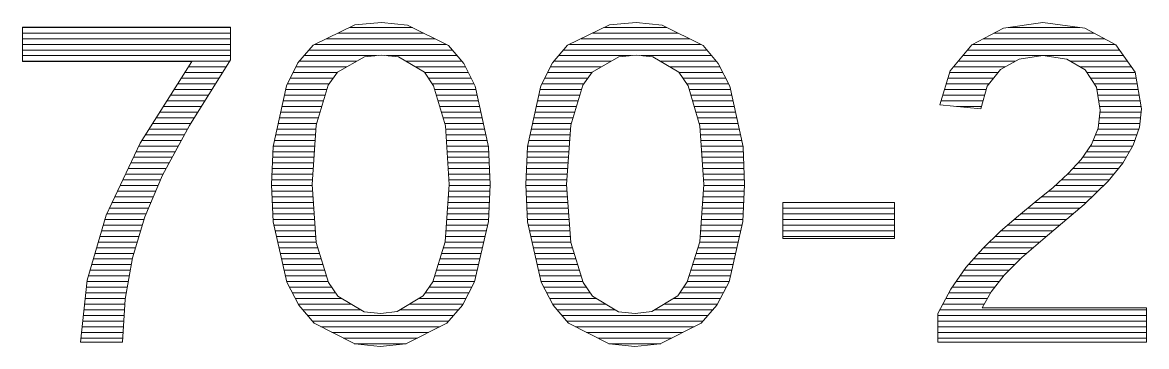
# Model space of a CAD drawing. Header units: millimetres. Extents: x 20 to 410, y 10 to 287.
# Drawn here: x 275.11 to 287.05, y 54.22 to 57.66 of the extents above; entities that cross this region are included whole.
import ezdxf

# ---------------------------------------------------------------- set-up
doc = ezdxf.new("R2010")
doc.units = ezdxf.units.MM
doc.layers.add('TEXT', color=7, linetype='Continuous', lineweight=13)

msp = doc.modelspace()

# ---------------------------------------------------------------- linework, layer by layer
at = {"layer": 'TEXT', "lineweight": 13}
for p, q in [((275.114, 57.612), (277.324, 57.612)), ((275.114, 57.552), (277.324, 57.552)), ((278.468, 57.552), (279.375, 57.552)), ((278.592, 57.612), (279.255, 57.612)), ((281.171, 57.552), (282.078, 57.552)), ((281.295, 57.612), (281.958, 57.612)), ((285.432, 57.552), (286.495, 57.552)), ((285.582, 57.612), (286.343, 57.612)), ((275.114, 57.492), (277.324, 57.492)), ((275.114, 57.432), (277.324, 57.432)), ((278.22, 57.432), (279.616, 57.432)), ((278.344, 57.492), (279.495, 57.492)), ((280.923, 57.432), (282.319, 57.432)), ((281.047, 57.492), (282.199, 57.492)), ((285.207, 57.432), (286.716, 57.432)), ((285.32, 57.492), (286.606, 57.492)), ((275.114, 57.372), (277.324, 57.372)), ((275.114, 57.312), (277.324, 57.312)), ((278.105, 57.312), (278.874, 57.312)), ((278.157, 57.372), (279.68, 57.372)), ((278.98, 57.312), (279.731, 57.312)), ((280.808, 57.312), (281.577, 57.312)), ((280.86, 57.372), (282.384, 57.372)), ((281.683, 57.312), (282.434, 57.312)), ((285.101, 57.312), (285.947, 57.312)), ((285.151, 57.372), (286.766, 57.372)), ((285.955, 57.312), (286.808, 57.312)), ((275.114, 57.252), (277.314, 57.252)), ((276.874, 57.192), (277.276, 57.192)), ((278.017, 57.192), (278.558, 57.192)), ((278.054, 57.252), (278.664, 57.252)), ((279.184, 57.252), (279.781, 57.252)), ((279.285, 57.192), (279.819, 57.192)), ((280.72, 57.192), (281.261, 57.192)), ((280.757, 57.252), (281.367, 57.252)), ((281.887, 57.252), (282.485, 57.252)), ((281.988, 57.192), (282.522, 57.192)), ((285.001, 57.192), (285.55, 57.192)), ((285.051, 57.252), (285.659, 57.252)), ((286.245, 57.252), (286.851, 57.252)), ((286.346, 57.192), (286.893, 57.192)), ((276.798, 57.072), (277.201, 57.072)), ((276.836, 57.132), (277.239, 57.132)), ((277.956, 57.072), (278.415, 57.072)), ((277.987, 57.132), (278.457, 57.132)), ((279.384, 57.132), (279.849, 57.132)), ((279.425, 57.072), (279.88, 57.072)), ((280.659, 57.072), (281.118, 57.072)), ((280.69, 57.132), (281.161, 57.132)), ((282.087, 57.132), (282.553, 57.132)), ((282.128, 57.072), (282.583, 57.072)), ((284.942, 57.072), (285.428, 57.072)), ((284.96, 57.132), (285.475, 57.132)), ((286.418, 57.132), (286.933, 57.132)), ((286.458, 57.072), (286.943, 57.072)), ((276.723, 56.952), (277.126, 56.952)), ((276.761, 57.012), (277.164, 57.012)), ((277.907, 56.952), (278.348, 56.952)), ((277.925, 57.012), (278.372, 57.012)), ((279.466, 57.012), (279.91, 57.012)), ((279.491, 56.952), (279.93, 56.952)), ((280.61, 56.952), (281.051, 56.952)), ((280.629, 57.012), (281.075, 57.012)), ((282.169, 57.012), (282.613, 57.012)), ((282.195, 56.952), (282.634, 56.952)), ((284.906, 56.952), (285.351, 56.952)), ((284.924, 57.012), (285.381, 57.012)), ((286.498, 57.012), (286.954, 57.012)), ((286.525, 56.952), (286.964, 56.952)), ((276.648, 56.832), (277.051, 56.832)), ((276.686, 56.892), (277.088, 56.892)), ((277.881, 56.832), (278.311, 56.832)), ((277.894, 56.892), (278.329, 56.892)), ((279.509, 56.892), (279.944, 56.892)), ((279.527, 56.832), (279.957, 56.832)), ((280.584, 56.832), (281.014, 56.832)), ((280.597, 56.892), (281.033, 56.892)), ((282.212, 56.892), (282.647, 56.892)), ((282.23, 56.832), (282.66, 56.832)), ((284.869, 56.832), (285.317, 56.832)), ((284.888, 56.892), (285.334, 56.892)), ((286.535, 56.892), (286.975, 56.892)), ((286.544, 56.832), (286.985, 56.832)), ((276.573, 56.712), (276.976, 56.712)), ((276.61, 56.772), (277.013, 56.772)), ((277.855, 56.712), (278.275, 56.712)), ((277.868, 56.772), (278.293, 56.772)), ((279.545, 56.772), (279.97, 56.772)), ((279.562, 56.712), (279.983, 56.712)), ((280.558, 56.712), (280.978, 56.712)), ((280.571, 56.772), (280.996, 56.772)), ((282.248, 56.772), (282.673, 56.772)), ((282.266, 56.712), (282.686, 56.712)), ((285.035, 56.772), (285.3, 56.772)), ((286.554, 56.772), (286.996, 56.772)), ((286.558, 56.712), (286.996, 56.712)), ((276.497, 56.592), (276.901, 56.592)), ((276.535, 56.652), (276.938, 56.652)), ((277.828, 56.592), (278.238, 56.592)), ((277.841, 56.652), (278.256, 56.652)), ((279.58, 56.652), (279.996, 56.652)), ((279.598, 56.592), (280.009, 56.592)), ((280.532, 56.592), (280.941, 56.592)), ((280.545, 56.652), (280.96, 56.652)), ((282.283, 56.652), (282.699, 56.652)), ((282.301, 56.592), (282.712, 56.592)), ((286.543, 56.592), (286.982, 56.592)), ((286.551, 56.652), (286.989, 56.652)), ((276.422, 56.472), (276.834, 56.472)), ((276.46, 56.532), (276.866, 56.532)), ((277.802, 56.472), (278.226, 56.472)), ((277.815, 56.532), (278.23, 56.532)), ((279.608, 56.532), (280.022, 56.532)), ((279.612, 56.472), (280.035, 56.472)), ((280.506, 56.472), (280.929, 56.472)), ((280.519, 56.532), (280.933, 56.532)), ((282.311, 56.532), (282.725, 56.532)), ((282.315, 56.472), (282.739, 56.472)), ((286.509, 56.472), (286.949, 56.472)), ((286.534, 56.532), (286.97, 56.532)), ((276.351, 56.352), (276.768, 56.352)), ((276.385, 56.412), (276.801, 56.412)), ((277.776, 56.352), (278.218, 56.352)), ((277.789, 56.412), (278.222, 56.412)), ((279.616, 56.412), (280.048, 56.412)), ((279.62, 56.352), (280.062, 56.352)), ((280.479, 56.352), (280.921, 56.352)), ((280.492, 56.412), (280.925, 56.412)), ((282.319, 56.412), (282.752, 56.412)), ((282.323, 56.352), (282.765, 56.352)), ((286.456, 56.352), (286.905, 56.352)), ((286.485, 56.412), (286.928, 56.412)), ((276.294, 56.232), (276.703, 56.232)), ((276.323, 56.292), (276.736, 56.292)), ((277.77, 56.232), (278.209, 56.232)), ((277.773, 56.292), (278.213, 56.292)), ((279.624, 56.292), (280.066, 56.292)), ((279.628, 56.232), (280.068, 56.232)), ((280.473, 56.232), (280.913, 56.232)), ((280.476, 56.292), (280.917, 56.292)), ((282.327, 56.292), (282.769, 56.292)), ((282.331, 56.232), (282.772, 56.232)), ((286.374, 56.232), (286.836, 56.232)), ((286.415, 56.292), (286.871, 56.292)), ((276.237, 56.112), (276.638, 56.112)), ((276.266, 56.172), (276.671, 56.172)), ((277.765, 56.112), (278.201, 56.112)), ((277.768, 56.172), (278.205, 56.172)), ((279.632, 56.172), (280.071, 56.172)), ((279.636, 56.112), (280.074, 56.112)), ((280.468, 56.112), (280.904, 56.112)), ((280.471, 56.172), (280.909, 56.172)), ((282.335, 56.172), (282.774, 56.172)), ((282.339, 56.112), (282.777, 56.112)), ((286.269, 56.112), (286.754, 56.112)), ((286.324, 56.172), (286.801, 56.172)), ((276.18, 55.992), (276.579, 55.992)), ((276.209, 56.052), (276.606, 56.052)), ((277.76, 55.992), (278.193, 55.992)), ((277.762, 56.052), (278.197, 56.052)), ((279.64, 56.052), (280.076, 56.052)), ((279.644, 55.992), (280.079, 55.992)), ((280.463, 55.992), (280.896, 55.992)), ((280.466, 56.052), (280.9, 56.052)), ((282.343, 56.052), (282.779, 56.052)), ((282.347, 55.992), (282.782, 55.992)), ((286.147, 55.992), (286.658, 55.992)), ((286.213, 56.052), (286.706, 56.052)), ((276.151, 55.932), (276.554, 55.932)), ((277.758, 55.932), (278.191, 55.932)), ((279.647, 55.932), (280.081, 55.932)), ((280.461, 55.932), (280.894, 55.932)), ((282.35, 55.932), (282.784, 55.932)), ((286.081, 55.932), (286.599, 55.932)), ((276.094, 55.812), (276.504, 55.812)), ((276.123, 55.872), (276.529, 55.872)), ((277.761, 55.872), (278.195, 55.872)), ((277.764, 55.812), (278.199, 55.812)), ((279.638, 55.812), (280.075, 55.812)), ((279.642, 55.872), (280.078, 55.872)), ((280.464, 55.872), (280.898, 55.872)), ((280.467, 55.812), (280.902, 55.812)), ((282.341, 55.812), (282.778, 55.812)), ((282.345, 55.872), (282.781, 55.872)), ((285.937, 55.812), (286.474, 55.812)), ((286.01, 55.872), (286.537, 55.872)), ((276.037, 55.692), (276.453, 55.692)), ((276.066, 55.752), (276.478, 55.752)), ((277.766, 55.752), (278.203, 55.752)), ((277.769, 55.692), (278.207, 55.692)), ((279.629, 55.692), (280.069, 55.692)), ((279.633, 55.752), (280.072, 55.752)), ((280.47, 55.752), (280.906, 55.752)), ((280.472, 55.692), (280.911, 55.692)), ((282.332, 55.692), (282.772, 55.692)), ((282.337, 55.752), (282.775, 55.752)), ((283.19, 55.692), (284.377, 55.692)), ((285.79, 55.692), (286.343, 55.692)), ((285.864, 55.752), (286.411, 55.752)), ((275.988, 55.572), (276.406, 55.572)), ((276.009, 55.632), (276.428, 55.632)), ((277.772, 55.632), (278.212, 55.632)), ((277.775, 55.572), (278.216, 55.572)), ((279.62, 55.572), (280.064, 55.572)), ((279.625, 55.632), (280.066, 55.632)), ((280.475, 55.632), (280.915, 55.632)), ((280.478, 55.572), (280.919, 55.572)), ((282.324, 55.572), (282.767, 55.572)), ((282.328, 55.632), (282.77, 55.632)), ((283.19, 55.632), (284.377, 55.632)), ((283.19, 55.572), (284.377, 55.572)), ((285.645, 55.572), (286.201, 55.572)), ((285.716, 55.632), (286.272, 55.632)), ((275.953, 55.452), (276.37, 55.452)), ((275.971, 55.512), (276.388, 55.512)), ((277.784, 55.512), (278.22, 55.512)), ((277.797, 55.452), (278.224, 55.452)), ((279.612, 55.452), (280.04, 55.452)), ((279.616, 55.512), (280.054, 55.512)), ((280.487, 55.512), (280.923, 55.512)), ((280.5, 55.452), (280.928, 55.452)), ((282.315, 55.452), (282.743, 55.452)), ((282.319, 55.512), (282.757, 55.512)), ((283.19, 55.512), (284.377, 55.512)), ((283.19, 55.452), (284.377, 55.452)), ((285.507, 55.452), (286.059, 55.452)), ((285.576, 55.512), (286.13, 55.512)), ((275.918, 55.332), (276.333, 55.332)), ((275.936, 55.392), (276.352, 55.392)), ((277.811, 55.392), (278.229, 55.392)), ((277.824, 55.332), (278.233, 55.332)), ((279.602, 55.332), (280.012, 55.332)), ((279.607, 55.392), (280.026, 55.392)), ((280.514, 55.392), (280.932, 55.392)), ((280.527, 55.332), (280.936, 55.332)), ((282.305, 55.332), (282.716, 55.332)), ((282.311, 55.392), (282.73, 55.392)), ((283.19, 55.392), (284.377, 55.392)), ((285.382, 55.332), (285.918, 55.332)), ((285.444, 55.392), (285.987, 55.392)), ((275.883, 55.212), (276.297, 55.212)), ((275.9, 55.272), (276.315, 55.272)), ((277.838, 55.272), (278.25, 55.272)), ((277.851, 55.212), (278.268, 55.212)), ((279.565, 55.212), (279.985, 55.212)), ((279.584, 55.272), (279.999, 55.272)), ((280.541, 55.272), (280.953, 55.272)), ((280.555, 55.212), (280.972, 55.212)), ((282.268, 55.212), (282.688, 55.212)), ((282.287, 55.272), (282.702, 55.272)), ((285.266, 55.212), (285.779, 55.212)), ((285.32, 55.272), (285.848, 55.272)), ((275.847, 55.092), (276.269, 55.092)), ((275.865, 55.152), (276.28, 55.152)), ((277.865, 55.152), (278.287, 55.152)), ((277.878, 55.092), (278.305, 55.092)), ((279.528, 55.092), (279.957, 55.092)), ((279.547, 55.152), (279.971, 55.152)), ((280.568, 55.152), (280.99, 55.152)), ((280.582, 55.092), (281.008, 55.092)), ((282.231, 55.092), (282.66, 55.092)), ((282.25, 55.152), (282.674, 55.152)), ((285.16, 55.092), (285.652, 55.092)), ((285.213, 55.152), (285.712, 55.152)), ((275.812, 54.972), (276.248, 54.972)), ((275.83, 55.032), (276.259, 55.032)), ((277.892, 55.032), (278.324, 55.032)), ((277.905, 54.972), (278.342, 54.972)), ((279.491, 54.972), (279.929, 54.972)), ((279.509, 55.032), (279.943, 55.032)), ((280.595, 55.032), (281.027, 55.032)), ((280.609, 54.972), (281.045, 54.972)), ((282.194, 54.972), (282.633, 54.972)), ((282.213, 55.032), (282.646, 55.032)), ((285.07, 54.972), (285.534, 54.972)), ((285.112, 55.032), (285.592, 55.032)), ((275.791, 54.852), (276.226, 54.852)), ((275.797, 54.912), (276.237, 54.912)), ((277.919, 54.912), (278.36, 54.912)), ((277.948, 54.852), (278.398, 54.852)), ((279.433, 54.852), (279.885, 54.852)), ((279.472, 54.912), (279.916, 54.912)), ((280.622, 54.912), (281.064, 54.912)), ((280.652, 54.852), (281.101, 54.852)), ((282.136, 54.852), (282.588, 54.852)), ((282.176, 54.912), (282.619, 54.912)), ((284.985, 54.852), (285.44, 54.852)), ((285.027, 54.912), (285.487, 54.912)), ((275.779, 54.732), (276.205, 54.732)), ((275.785, 54.792), (276.215, 54.792)), ((277.979, 54.792), (278.439, 54.792)), ((278.01, 54.732), (278.506, 54.732)), ((279.324, 54.732), (279.822, 54.732)), ((279.392, 54.792), (279.853, 54.792)), ((280.683, 54.792), (281.143, 54.792)), ((280.714, 54.732), (281.209, 54.732)), ((282.027, 54.732), (282.525, 54.732)), ((282.095, 54.792), (282.556, 54.792)), ((284.92, 54.732), (285.362, 54.732)), ((284.951, 54.792), (285.395, 54.792)), ((275.766, 54.612), (276.197, 54.612)), ((275.773, 54.672), (276.2, 54.672)), ((278.041, 54.672), (278.607, 54.672)), ((278.089, 54.612), (278.707, 54.612)), ((279.126, 54.612), (279.742, 54.612)), ((279.225, 54.672), (279.79, 54.672)), ((280.745, 54.672), (281.31, 54.672)), ((280.792, 54.612), (281.411, 54.612)), ((281.83, 54.612), (282.445, 54.612)), ((281.928, 54.672), (282.493, 54.672)), ((284.858, 54.612), (287.052, 54.612)), ((284.889, 54.672), (285.329, 54.672)), ((275.754, 54.492), (276.19, 54.492)), ((275.76, 54.552), (276.193, 54.552)), ((278.139, 54.552), (279.69, 54.552)), ((278.19, 54.492), (279.639, 54.492)), ((280.843, 54.552), (282.394, 54.552)), ((280.894, 54.492), (282.342, 54.492)), ((284.837, 54.552), (287.052, 54.552)), ((284.837, 54.492), (287.052, 54.492)), ((275.742, 54.372), (276.183, 54.372)), ((275.748, 54.432), (276.186, 54.432)), ((278.283, 54.432), (279.545, 54.432)), ((278.401, 54.372), (279.426, 54.372)), ((280.986, 54.432), (282.248, 54.432)), ((281.105, 54.372), (282.129, 54.372)), ((284.837, 54.432), (287.052, 54.432)), ((284.837, 54.372), (287.052, 54.372)), ((275.735, 54.312), (276.179, 54.312)), ((278.52, 54.312), (279.308, 54.312)), ((278.638, 54.252), (279.189, 54.252)), ((281.223, 54.312), (282.011, 54.312)), ((281.341, 54.252), (281.892, 54.252)), ((284.837, 54.312), (287.052, 54.312))]:
    msp.add_line(p, q, dxfattribs=at)
for points in [[(279.915, 54.909), (279.786, 54.663), (279.62, 54.47), (279.184, 54.25), (278.914, 54.222), (278.643, 54.25), (278.21, 54.469), (278.047, 54.661), (277.92, 54.906), (277.776, 55.547), (277.758, 55.943), (277.775, 56.347), (277.916, 56.993), (278.039, 57.235), (278.2, 57.423), (278.645, 57.638), (278.928, 57.664), (279.204, 57.637), (279.64, 57.42), (279.8, 57.23), (279.923, 56.987), (280.063, 56.343), (280.081, 55.943), (280.063, 55.549), (279.915, 54.909)], [(282.766, 55.549), (282.618, 54.909), (282.489, 54.663), (282.323, 54.47), (281.888, 54.25), (281.617, 54.222), (281.346, 54.25), (280.913, 54.469), (280.75, 54.661), (280.624, 54.906), (280.479, 55.547), (280.461, 55.943), (280.478, 56.347), (280.619, 56.993), (280.742, 57.235), (280.903, 57.423), (281.348, 57.638), (281.631, 57.664), (281.907, 57.637), (282.343, 57.42), (282.503, 57.23), (282.626, 56.987), (282.767, 56.343), (282.784, 55.943), (282.766, 55.549)], [(284.837, 54.27), (284.837, 54.572), (284.972, 54.833), (285.133, 55.061), (285.312, 55.264), (285.5, 55.446), (285.691, 55.612), (285.88, 55.766), (286.06, 55.913), (286.221, 56.059), (286.359, 56.21), (286.467, 56.368), (286.537, 56.54), (286.561, 56.734), (286.52, 56.978), (286.399, 57.161), (286.206, 57.275), (285.951, 57.313), (285.701, 57.276), (285.5, 57.165), (285.36, 56.987), (285.293, 56.748), (284.856, 56.789), (284.965, 57.149), (285.197, 57.427), (285.532, 57.605), (285.951, 57.664), (286.398, 57.605), (286.728, 57.426), (286.932, 57.137), (287, 56.748), (286.977, 56.554), (286.91, 56.361), (286.8, 56.169), (286.646, 55.977), (286.39, 55.732), (285.974, 55.381), (285.729, 55.169), (285.539, 54.979), (285.401, 54.803), (285.307, 54.633), (287.052, 54.633), (287.052, 54.27), (284.837, 54.27)], [(276.599, 56.041), (276.414, 55.6), (276.283, 55.165), (276.203, 54.725), (276.177, 54.27), (275.731, 54.27), (275.799, 54.928), (276.002, 55.619), (276.365, 56.381), (276.911, 57.251), (275.114, 57.251), (275.114, 57.614), (277.324, 57.614), (277.324, 57.268), (276.886, 56.57), (276.599, 56.041)], [(279.479, 56.992), (279.382, 57.135), (279.107, 57.298), (278.928, 57.318), (278.745, 57.298), (278.461, 57.138), (278.361, 56.998), (278.233, 56.574), (278.19, 55.943), (278.233, 55.327), (278.364, 54.901), (278.464, 54.757), (278.741, 54.592), (278.918, 54.572), (279.094, 54.593), (279.371, 54.761), (279.471, 54.908), (279.603, 55.335), (279.647, 55.943), (279.605, 56.567), (279.479, 56.992)], [(282.309, 56.567), (282.183, 56.992), (282.086, 57.135), (281.81, 57.298), (281.631, 57.318), (281.448, 57.298), (281.165, 57.138), (281.065, 56.998), (280.936, 56.574), (280.893, 55.943), (280.936, 55.327), (281.067, 54.901), (281.167, 54.757), (281.444, 54.592), (281.621, 54.572), (281.798, 54.593), (282.074, 54.761), (282.174, 54.908), (282.307, 55.335), (282.351, 55.943), (282.309, 56.567)], [(283.19, 55.371), (283.19, 55.751), (284.377, 55.751), (284.377, 55.371), (283.19, 55.371)]]:
    msp.add_lwpolyline(points, close=True, dxfattribs=at)

doc.saveas('drawing.dxf')
